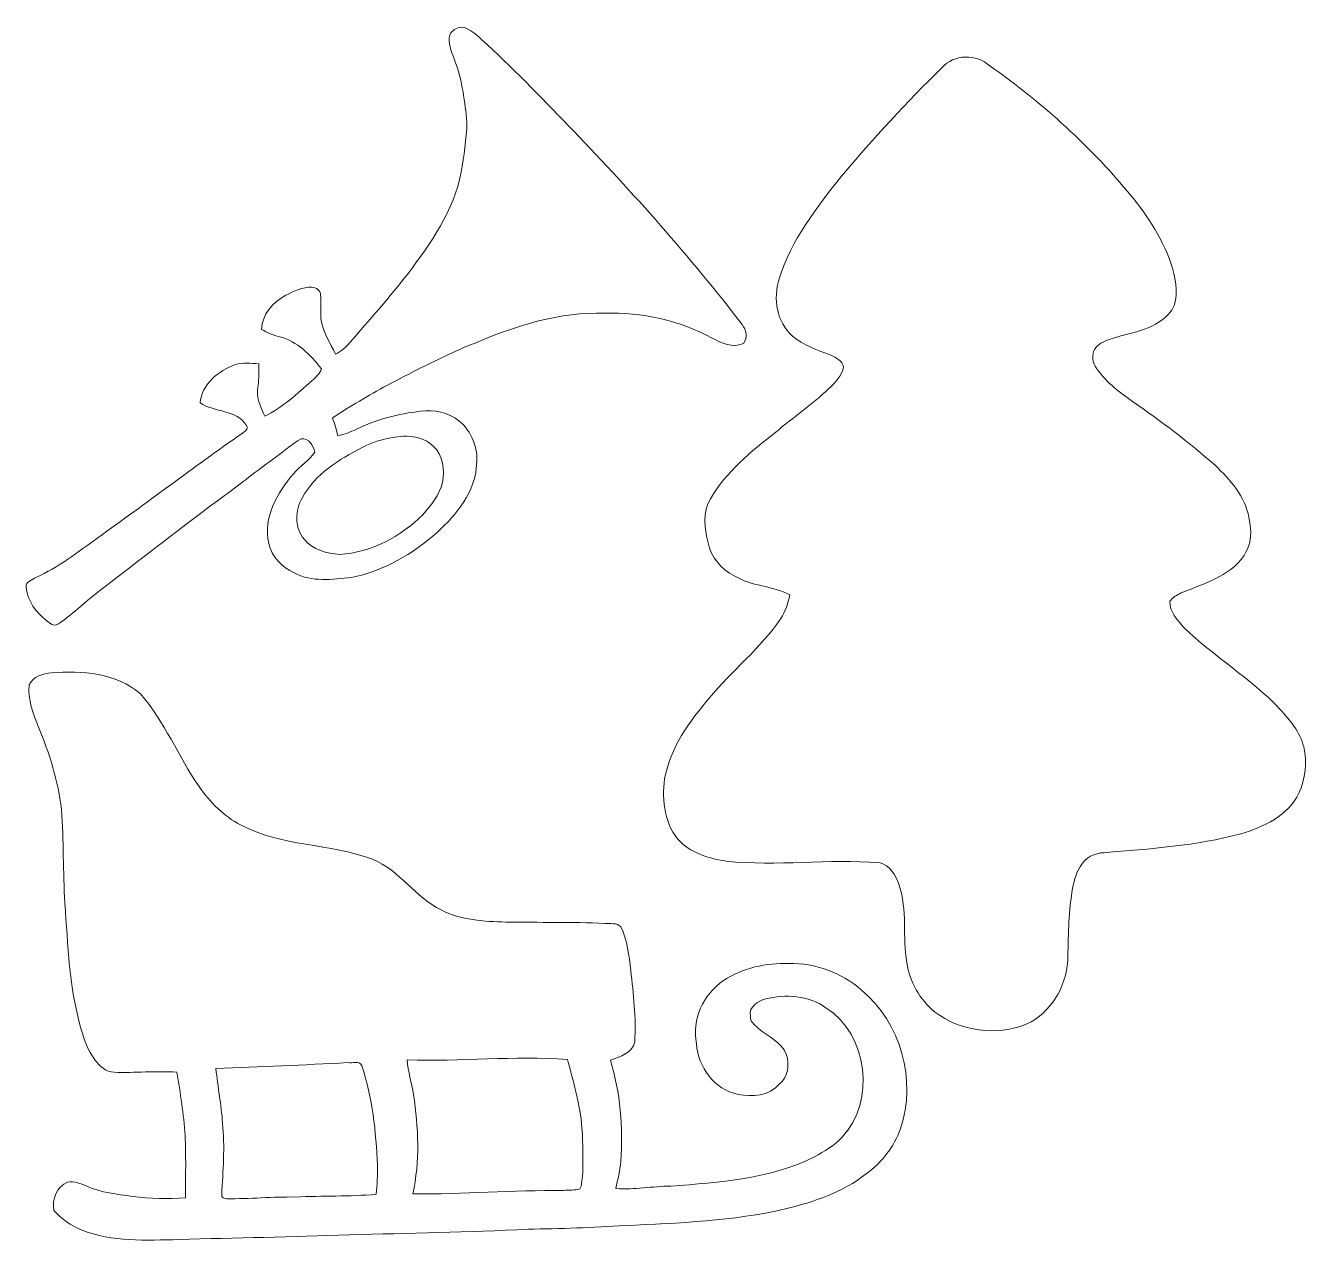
# Model space of a CAD drawing. Header units: centimetres. Extents: x -16.4 to 16.5, y -15.6 to 15.6.
import ezdxf

# ---------------------------------------------------------------- set-up
doc = ezdxf.new("R2010")
doc.units = ezdxf.units.CM
doc.header["$MEASUREMENT"] = 0
doc.layers.add('Layer 1', color=7, linetype='Continuous')

msp = doc.modelspace()

# ---------------------------------------------------------------- linework, layer by layer
at = {"layer": 'Layer 1', "color": 251, "lineweight": 9}
for points, knots in [([(-5.56314, 15.29362), (-5.53315, 15.4693), (-5.35182, 15.60406), (-5.1698, 15.55291), (-5.1698, 15.55291), (-4.93167, 15.47106), (-4.76515, 15.27739), (-4.58206, 15.11582), (-4.58206, 15.11582), (-3.8183, 14.39827), (-3.08099, 13.65249), (-2.35956, 12.89261), (-2.35956, 12.89261), (-0.84297, 11.30899), (0.62423, 9.67351), (1.95844, 7.93185), (1.95844, 7.93185), (2.06321, 7.79603), (2.10943, 7.5893), (1.98984, 7.44749), (1.98984, 7.44749), (1.71079, 7.31943), (1.43104, 7.45595), (1.18691, 7.58683), (1.18691, 7.58683), (0.35013, 8.04544), (-0.61472, 8.24864), (-1.56581, 8.22395), (-1.56581, 8.22395), (-2.71939, 8.25958), (-3.84264, 7.91174), (-4.89039, 7.45807), (-4.89039, 7.45807), (-5.6732, 7.15503), (-6.41227, 6.75463), (-7.15769, 6.37187), (-7.15769, 6.37187), (-7.62971, 6.10411), (-8.10772, 5.84376), (-8.5554, 5.53543), (-8.5554, 5.53543), (-8.4986, 5.3855), (-8.45521, 5.23204), (-8.41534, 5.07682), (-8.41534, 5.07682), (-8.2513, 5.11315), (-8.09255, 5.17101), (-7.94156, 5.24439), (-7.94156, 5.24439), (-7.42651, 5.49945), (-6.86136, 5.64444), (-6.29162, 5.70688), (-6.29162, 5.70688), (-5.95084, 5.74992), (-5.58289, 5.67831), (-5.31019, 5.4617), (-5.31019, 5.4617), (-4.9807, 5.19747), (-4.81348, 4.75861), (-4.85547, 4.34057), (-4.85547, 4.34057), (-4.89005, 3.63784), (-5.36946, 3.05964), (-5.86229, 2.60279), (-5.86229, 2.60279), (-6.49412, 2.05175), (-7.23989, 1.59667), (-8.07386, 1.44074), (-8.07386, 1.44074), (-8.55575, 1.38923), (-9.08775, 1.31868), (-9.53506, 1.5568), (-9.53506, 1.5568), (-9.83916, 1.70709), (-10.12808, 1.96744), (-10.18699, 2.31598), (-10.18699, 2.31598), (-10.34539, 2.97779), (-9.96792, 3.62302), (-9.5527, 4.10527), (-9.5527, 4.10527), (-9.39007, 4.30776), (-9.14524, 4.43794), (-9.01014, 4.66054), (-9.01014, 4.66054), (-9.032, 4.82494), (-9.17347, 5.02143), (-9.35761, 5.00344), (-9.35761, 5.00344), (-9.62256, 4.85351), (-9.84268, 4.63973), (-10.09211, 4.46722), (-10.09211, 4.46722), (-10.50486, 4.17794), (-10.89362, 3.85727), (-11.30002, 3.55987), (-11.30002, 3.55987), (-12.3901, 2.76224), (-13.45161, 1.92616), (-14.52441, 1.10595), (-14.52441, 1.10595), (-14.87119, 0.84207), (-15.18445, 0.53622), (-15.53935, 0.28257), (-15.53935, 0.28257), (-15.60144, 0.24447), (-15.6861, 0.18097), (-15.75631, 0.23671), (-15.75631, 0.23671), (-16.08651, 0.45402), (-16.38531, 0.78845), (-16.41812, 1.19944), (-16.41812, 1.19944), (-16.43011, 1.33949), (-16.26149, 1.38006), (-16.16765, 1.44321), (-16.16765, 1.44321), (-15.58768, 1.69827), (-15.08497, 2.09091), (-14.57662, 2.46238), (-14.57662, 2.46238), (-13.33272, 3.34256), (-12.12375, 4.27143), (-10.87139, 5.13997), (-10.87139, 5.13997), (-10.81283, 5.18759), (-10.69818, 5.25003), (-10.75815, 5.33964), (-10.75815, 5.33964), (-11.02485, 5.76086), (-11.5773, 5.67372), (-11.95336, 5.91961), (-11.95336, 5.91961), (-11.90609, 6.41596), (-11.47888, 6.73734), (-11.05025, 6.90597), (-11.05025, 6.90597), (-10.85446, 6.95889), (-10.64666, 6.9356), (-10.44629, 6.92396), (-10.44629, 6.92396), (-10.44276, 6.73911), (-10.44029, 6.55319), (-10.46604, 6.36904), (-10.46604, 6.36904), (-10.52354, 6.09211), (-10.4096, 5.82294), (-10.29353, 5.57812), (-10.29353, 5.57812), (-9.83386, 5.80248), (-9.46168, 6.15808), (-9.08139, 6.49216), (-9.08139, 6.49216), (-8.98861, 6.58142), (-8.87467, 6.66714), (-8.83974, 6.79696), (-8.83974, 6.79696), (-9.11808, 7.15115), (-9.46204, 7.50181), (-9.91113, 7.62105), (-9.91113, 7.62105), (-10.07447, 7.65704), (-10.22651, 7.72618), (-10.37291, 7.8052), (-10.37291, 7.8052), (-10.36904, 8.19679), (-10.0794, 8.50582), (-9.75414, 8.68327), (-9.75414, 8.68327), (-9.5467, 8.79439), (-9.32269, 8.9034), (-9.08068, 8.89035), (-9.08068, 8.89035), (-8.97873, 8.88153), (-8.86443, 8.81062), (-8.85844, 8.69914), (-8.85844, 8.69914), (-8.83939, 8.49418), (-8.86619, 8.28851), (-8.85138, 8.08354), (-8.85138, 8.08354), (-8.80164, 7.75158), (-8.61713, 7.46548), (-8.47496, 7.16844), (-8.47496, 7.16844), (-8.33421, 7.2404), (-8.21744, 7.34694), (-8.11548, 7.46689), (-8.11548, 7.46689), (-7.60396, 8.05003), (-7.09172, 8.63352), (-6.61406, 9.24524), (-6.61406, 9.24524), (-6.02739, 10.02664), (-5.43578, 10.85849), (-5.25304, 11.83992), (-5.25304, 11.83992), (-5.18355, 12.26255), (-5.11405, 12.6887), (-5.10453, 13.11768), (-5.10453, 13.11768), (-5.15744, 13.64473), (-5.21777, 14.17919), (-5.40615, 14.67802), (-5.40615, 14.67802), (-5.47036, 14.87945), (-5.57831, 15.07525), (-5.56314, 15.29362), (-5.56314, 15.29362), (-5.56314, 15.29362), (-5.56314, 15.29362), (-5.56314, 15.29362)], [0, 0, 0, 0, 0.01851852, 0.01851852, 0.01851852, 0.01851852, 0.03703704, 0.03703704, 0.03703704, 0.03703704, 0.05555556, 0.05555556, 0.05555556, 0.05555556, 0.07407407, 0.07407407, 0.07407407, 0.07407407, 0.09259259, 0.09259259, 0.09259259, 0.09259259, 0.11111111, 0.11111111, 0.11111111, 0.11111111, 0.12962963, 0.12962963, 0.12962963, 0.12962963, 0.14814815, 0.14814815, 0.14814815, 0.14814815, 0.16666667, 0.16666667, 0.16666667, 0.16666667, 0.18518519, 0.18518519, 0.18518519, 0.18518519, 0.2037037, 0.2037037, 0.2037037, 0.2037037, 0.22222222, 0.22222222, 0.22222222, 0.22222222, 0.24074074, 0.24074074, 0.24074074, 0.24074074, 0.25925926, 0.25925926, 0.25925926, 0.25925926, 0.27777778, 0.27777778, 0.27777778, 0.27777778, 0.2962963, 0.2962963, 0.2962963, 0.2962963, 0.31481481, 0.31481481, 0.31481481, 0.31481481, 0.33333333, 0.33333333, 0.33333333, 0.33333333, 0.35185185, 0.35185185, 0.35185185, 0.35185185, 0.37037037, 0.37037037, 0.37037037, 0.37037037, 0.38888889, 0.38888889, 0.38888889, 0.38888889, 0.40740741, 0.40740741, 0.40740741, 0.40740741, 0.42592593, 0.42592593, 0.42592593, 0.42592593, 0.44444444, 0.44444444, 0.44444444, 0.44444444, 0.46296296, 0.46296296, 0.46296296, 0.46296296, 0.48148148, 0.48148148, 0.48148148, 0.48148148, 0.5, 0.5, 0.5, 0.5, 0.51851852, 0.51851852, 0.51851852, 0.51851852, 0.53703704, 0.53703704, 0.53703704, 0.53703704, 0.55555556, 0.55555556, 0.55555556, 0.55555556, 0.57407407, 0.57407407, 0.57407407, 0.57407407, 0.59259259, 0.59259259, 0.59259259, 0.59259259, 0.61111111, 0.61111111, 0.61111111, 0.61111111, 0.62962963, 0.62962963, 0.62962963, 0.62962963, 0.64814815, 0.64814815, 0.64814815, 0.64814815, 0.66666667, 0.66666667, 0.66666667, 0.66666667, 0.68518519, 0.68518519, 0.68518519, 0.68518519, 0.7037037, 0.7037037, 0.7037037, 0.7037037, 0.72222222, 0.72222222, 0.72222222, 0.72222222, 0.74074074, 0.74074074, 0.74074074, 0.74074074, 0.75925926, 0.75925926, 0.75925926, 0.75925926, 0.77777778, 0.77777778, 0.77777778, 0.77777778, 0.7962963, 0.7962963, 0.7962963, 0.7962963, 0.81481481, 0.81481481, 0.81481481, 0.81481481, 0.83333333, 0.83333333, 0.83333333, 0.83333333, 0.85185185, 0.85185185, 0.85185185, 0.85185185, 0.87037037, 0.87037037, 0.87037037, 0.87037037, 0.88888889, 0.88888889, 0.88888889, 0.88888889, 0.90740741, 0.90740741, 0.90740741, 0.90740741, 0.92592593, 0.92592593, 0.92592593, 0.92592593, 0.94444444, 0.94444444, 0.94444444, 0.94444444, 0.96296296, 0.96296296, 0.96296296, 0.96296296, 1, 1, 1, 1]), ([(7.08747, 14.52421), (7.39792, 14.87522), (7.97189, 14.88722), (8.31373, 14.57077), (8.31373, 14.57077), (9.68956, 13.61122), (10.93946, 12.46751), (12.00167, 11.16894), (12.00167, 11.16894), (12.44829, 10.59215), (12.85716, 9.95997), (13.04131, 9.24595), (13.04131, 9.24595), (13.11186, 8.89634), (13.18206, 8.46384), (12.89067, 8.19114), (12.89067, 8.19114), (12.50438, 7.77239), (11.89478, 7.7283), (11.38325, 7.54909), (11.38325, 7.54909), (11.23826, 7.49864), (11.08445, 7.42914), (11.0026, 7.29226), (11.0026, 7.29226), (10.93452, 7.16209), (10.94686, 6.99452), (11.01742, 6.86787), (11.01742, 6.86787), (11.25484, 6.48793), (11.61785, 6.21312), (11.98015, 5.96088), (11.98015, 5.96088), (12.71604, 5.44794), (13.43395, 4.90678), (14.10564, 4.31164), (14.10564, 4.31164), (14.48946, 3.94687), (14.86834, 3.5186), (14.96536, 2.9792), (14.96536, 2.9792), (15.01192, 2.73191), (15.05249, 2.46027), (14.94278, 2.2232), (14.94278, 2.2232), (14.84118, 1.91134), (14.584, 1.67957), (14.30742, 1.51906), (14.30742, 1.51906), (13.97158, 1.31092), (13.58917, 1.19803), (13.22828, 1.04316), (13.22828, 1.04316), (13.12139, 0.99165), (13.00779, 0.93556), (12.93865, 0.83502), (12.93865, 0.83502), (12.91854, 0.55915), (13.13761, 0.34995), (13.29919, 0.15345), (13.29919, 0.15345), (14.07777, -0.59126), (15.01298, -1.15606), (15.76156, -1.93429), (15.76156, -1.93429), (16.00958, -2.22356), (16.28192, -2.52201), (16.37258, -2.90337), (16.37258, -2.90337), (16.46572, -3.29813), (16.41421, -3.72499), (16.25088, -4.09505), (16.25088, -4.09505), (15.97359, -4.67996), (15.34106, -4.96041), (14.75545, -5.13786), (14.75545, -5.13786), (13.61351, -5.44831), (12.4243, -5.52098), (11.25061, -5.62187), (11.25061, -5.62187), (11.00684, -5.62716), (10.76554, -5.74887), (10.64453, -5.96477), (10.64453, -5.96477), (10.51154, -6.16303), (10.4692, -6.40081), (10.42475, -6.63082), (10.42475, -6.63082), (10.33162, -7.21466), (10.33338, -7.80768), (10.3161, -8.39718), (10.3161, -8.39718), (10.26882, -9.06816), (9.88536, -9.73138), (9.26235, -10.01784), (9.26235, -10.01784), (8.49365, -10.33357), (7.55667, -10.2168), (6.90015, -9.70351), (6.90015, -9.70351), (6.51209, -9.39624), (6.26197, -8.92952), (6.18577, -8.44339), (6.18577, -8.44339), (6.07077, -7.78405), (6.20588, -7.09472), (5.98928, -6.45161), (5.98928, -6.45161), (5.90038, -6.20431), (5.75539, -5.93338), (5.47493, -5.87693), (5.47493, -5.87693), (4.16824, -5.77956), (2.85555, -5.97218), (1.55028, -5.83989), (1.55028, -5.83989), (1.13223, -5.77145), (0.70114, -5.64763), (0.38152, -5.35517), (0.38152, -5.35517), (-0.02946, -4.92337), (-0.10813, -4.29155), (-0.03052, -3.72428), (-0.03052, -3.72428), (0.11588, -2.92983), (0.59813, -2.25743), (1.11389, -1.657), (1.11389, -1.657), (1.69809, -0.95039), (2.43539, -0.37677), (2.9508, 0.3884), (2.9508, 0.3884), (3.07639, 0.56691), (3.13354, 0.78246), (3.18328, 0.99201), (3.18328, 0.99201), (2.7342, 1.2386), (2.1888, 1.20896), (1.75348, 1.48695), (1.75348, 1.48695), (1.41481, 1.64641), (1.16681, 1.96673), (1.08567, 2.32974), (1.08567, 2.32974), (0.99359, 2.69733), (0.94314, 3.1189), (1.14282, 3.4618), (1.14282, 3.4618), (1.55909, 4.15607), (2.19233, 4.67924), (2.82098, 5.17313), (2.82098, 5.17313), (3.26936, 5.54884), (3.75372, 5.88186), (4.17953, 6.28402), (4.17953, 6.28402), (4.33969, 6.44101), (4.52278, 6.61281), (4.563, 6.84424), (4.563, 6.84424), (4.53054, 6.99769), (4.36932, 7.08518), (4.23527, 7.1441), (4.23527, 7.1441), (3.89378, 7.27886), (3.53183, 7.3928), (3.24996, 7.63834), (3.24996, 7.63834), (2.84109, 7.99359), (2.7476, 8.60389), (2.91094, 9.10342), (2.91094, 9.10342), (3.2175, 10.09826), (3.87261, 10.93469), (4.50691, 11.7415), (4.50691, 11.7415), (5.32217, 12.70917), (6.1826, 13.63979), (7.08747, 14.52421)], [0, 0, 0, 0, 0.02173913, 0.02173913, 0.02173913, 0.02173913, 0.04347826, 0.04347826, 0.04347826, 0.04347826, 0.06521739, 0.06521739, 0.06521739, 0.06521739, 0.08695652, 0.08695652, 0.08695652, 0.08695652, 0.10869565, 0.10869565, 0.10869565, 0.10869565, 0.13043478, 0.13043478, 0.13043478, 0.13043478, 0.15217391, 0.15217391, 0.15217391, 0.15217391, 0.17391304, 0.17391304, 0.17391304, 0.17391304, 0.19565217, 0.19565217, 0.19565217, 0.19565217, 0.2173913, 0.2173913, 0.2173913, 0.2173913, 0.23913043, 0.23913043, 0.23913043, 0.23913043, 0.26086957, 0.26086957, 0.26086957, 0.26086957, 0.2826087, 0.2826087, 0.2826087, 0.2826087, 0.30434783, 0.30434783, 0.30434783, 0.30434783, 0.32608696, 0.32608696, 0.32608696, 0.32608696, 0.34782609, 0.34782609, 0.34782609, 0.34782609, 0.36956522, 0.36956522, 0.36956522, 0.36956522, 0.39130435, 0.39130435, 0.39130435, 0.39130435, 0.41304348, 0.41304348, 0.41304348, 0.41304348, 0.43478261, 0.43478261, 0.43478261, 0.43478261, 0.45652174, 0.45652174, 0.45652174, 0.45652174, 0.47826087, 0.47826087, 0.47826087, 0.47826087, 0.5, 0.5, 0.5, 0.5, 0.52173913, 0.52173913, 0.52173913, 0.52173913, 0.54347826, 0.54347826, 0.54347826, 0.54347826, 0.56521739, 0.56521739, 0.56521739, 0.56521739, 0.58695652, 0.58695652, 0.58695652, 0.58695652, 0.60869565, 0.60869565, 0.60869565, 0.60869565, 0.63043478, 0.63043478, 0.63043478, 0.63043478, 0.65217391, 0.65217391, 0.65217391, 0.65217391, 0.67391304, 0.67391304, 0.67391304, 0.67391304, 0.69565217, 0.69565217, 0.69565217, 0.69565217, 0.7173913, 0.7173913, 0.7173913, 0.7173913, 0.73913043, 0.73913043, 0.73913043, 0.73913043, 0.76086957, 0.76086957, 0.76086957, 0.76086957, 0.7826087, 0.7826087, 0.7826087, 0.7826087, 0.80434783, 0.80434783, 0.80434783, 0.80434783, 0.82608696, 0.82608696, 0.82608696, 0.82608696, 0.84782609, 0.84782609, 0.84782609, 0.84782609, 0.86956522, 0.86956522, 0.86956522, 0.86956522, 0.89130435, 0.89130435, 0.89130435, 0.89130435, 0.91304348, 0.91304348, 0.91304348, 0.91304348, 0.93478261, 0.93478261, 0.93478261, 0.93478261, 0.95652174, 0.95652174, 0.95652174, 0.95652174, 1, 1, 1, 1]), ([(-6.73859, 5.06482), (-7.10442, 5.03378), (-7.46814, 4.95088), (-7.79375, 4.77766), (-7.79375, 4.77766), (-8.38853, 4.4711), (-8.99637, 4.0968), (-9.32799, 3.49285), (-9.32799, 3.49285), (-9.51284, 3.17041), (-9.53895, 2.70262), (-9.27471, 2.41617), (-9.27471, 2.41617), (-9.05565, 2.14912), (-8.69863, 2.05669), (-8.36737, 2.03482), (-8.36737, 2.03482), (-7.55915, 2.08315), (-6.80633, 2.48637), (-6.23835, 3.04941), (-6.23835, 3.04941), (-6.02316, 3.29353), (-5.81008, 3.55811), (-5.73318, 3.88196), (-5.73318, 3.88196), (-5.67744, 4.19946), (-5.70707, 4.58081), (-5.96601, 4.80694), (-5.96601, 4.80694), (-6.16498, 5.01438), (-6.46096, 5.08105), (-6.73859, 5.06482)], [0, 0, 0, 0, 0.11111111, 0.11111111, 0.11111111, 0.11111111, 0.22222222, 0.22222222, 0.22222222, 0.22222222, 0.33333333, 0.33333333, 0.33333333, 0.33333333, 0.44444444, 0.44444444, 0.44444444, 0.44444444, 0.55555556, 0.55555556, 0.55555556, 0.55555556, 0.66666667, 0.66666667, 0.66666667, 0.66666667, 0.77777778, 0.77777778, 0.77777778, 0.77777778, 1, 1, 1, 1]), ([(-15.76795, -1.00401), (-14.98831, -0.94686), (-14.0986, -1.00507), (-13.48301, -1.54553), (-13.48301, -1.54553), (-12.86318, -2.25814), (-12.51252, -3.15102), (-11.98053, -3.92395), (-11.98053, -3.92395), (-11.6976, -4.31765), (-11.35505, -4.6856), (-10.91479, -4.90397), (-10.91479, -4.90397), (-9.87162, -5.47653), (-8.62313, -5.37034), (-7.52987, -5.79191), (-7.52987, -5.79191), (-6.8289, -6.0632), (-6.43626, -6.77369), (-5.76351, -7.09013), (-5.76351, -7.09013), (-5.25658, -7.35578), (-4.66708, -7.38364), (-4.10652, -7.40446), (-4.10652, -7.40446), (-3.2595, -7.41504), (-2.41213, -7.39917), (-1.56546, -7.43586), (-1.56546, -7.43586), (-1.43493, -7.45491), (-1.25466, -7.41187), (-1.15165, -7.5237), (-1.15165, -7.5237), (-0.98373, -7.87189), (-0.94386, -8.26418), (-0.89659, -8.64341), (-0.89659, -8.64341), (-0.8345, -9.25055), (-0.75583, -9.86191), (-0.79817, -10.47327), (-0.79817, -10.47327), (-0.85532, -10.77631), (-1.1774, -10.85075), (-1.41835, -10.94741), (-1.41835, -10.94741), (-1.16753, -11.78737), (-1.09909, -12.67319), (-1.15024, -13.54561), (-1.15024, -13.54561), (-1.17987, -13.77986), (-1.2342, -14.01022), (-1.279, -14.242), (-1.279, -14.242), (-0.80804, -14.27093), (-0.34203, -14.18802), (0.12787, -14.17744), (0.12787, -14.17744), (1.37741, -14.08642), (2.67352, -13.99611), (3.81476, -13.4292), (3.81476, -13.4292), (4.06417, -13.28668), (4.31993, -13.13886), (4.51996, -12.93002), (4.51996, -12.93002), (5.39732, -11.99551), (5.18953, -10.29371), (4.11074, -9.60085), (4.11074, -9.60085), (3.66553, -9.28653), (3.07145, -9.24419), (2.55534, -9.37613), (2.55534, -9.37613), (2.3659, -9.43716), (2.12918, -9.56875), (2.17011, -9.8097), (2.17011, -9.8097), (2.15, -9.95222), (2.28864, -10.0443), (2.37824, -10.13143), (2.37824, -10.13143), (2.6206, -10.34627), (2.9635, -10.47433), (3.09333, -10.79395), (3.09333, -10.79395), (3.17905, -11.06029), (3.14024, -11.38344), (2.90882, -11.56547), (2.90882, -11.56547), (2.65412, -11.87027), (2.21314, -11.88826), (1.85296, -11.82441), (1.85296, -11.82441), (1.24936, -11.70694), (0.82884, -11.12097), (0.78369, -10.52725), (0.78369, -10.52725), (0.66974, -9.90918), (0.95972, -9.24984), (1.48148, -8.90482), (1.48148, -8.90482), (1.97149, -8.57392), (2.57721, -8.45115), (3.16176, -8.46314), (3.16176, -8.46314), (3.83804, -8.45115), (4.51184, -8.70409), (5.02231, -9.14612), (5.02231, -9.14612), (6.03549, -9.98326), (6.44401, -11.4674), (6.0235, -12.70883), (6.0235, -12.70883), (5.85452, -13.17096), (5.53913, -13.5816), (5.13873, -13.8677), (5.13873, -13.8677), (4.54042, -14.34078), (3.79959, -14.58243), (3.06898, -14.76481), (3.06898, -14.76481), (1.72419, -15.07949), (0.33566, -15.12253), (-1.03806, -15.19309), (-1.03806, -15.19309), (-1.87132, -15.24459), (-2.70564, -15.27176), (-3.54031, -15.2841), (-3.54031, -15.2841), (-5.06678, -15.36912), (-6.59501, -15.38747), (-8.12289, -15.42663), (-8.12289, -15.42663), (-9.58198, -15.48871), (-11.04249, -15.50212), (-12.50229, -15.55045), (-12.50229, -15.55045), (-13.33449, -15.56491), (-14.20726, -15.62277), (-14.99642, -15.30315), (-14.99642, -15.30315), (-15.2596, -15.18286), (-15.52065, -15.03116), (-15.7041, -14.80362), (-15.7041, -14.80362), (-15.76125, -14.51716), (-15.63848, -14.18873), (-15.35379, -14.07654), (-15.35379, -14.07654), (-15.18093, -14.0515), (-15.01547, -14.10724), (-14.86202, -14.1785), (-14.86202, -14.1785), (-14.49336, -14.34995), (-14.08308, -14.38664), (-13.6855, -14.44238), (-13.6855, -14.44238), (-13.23536, -14.50658), (-12.77886, -14.50623), (-12.3259, -14.47695), (-12.3259, -14.47695), (-12.32554, -13.9439), (-12.31461, -13.4105), (-12.33577, -12.87781), (-12.33577, -12.87781), (-12.37564, -12.33312), (-12.45642, -11.79266), (-12.55273, -11.25538), (-12.55273, -11.25538), (-13.08825, -11.22046), (-13.62588, -11.27584), (-14.16175, -11.25679), (-14.16175, -11.25679), (-14.36883, -11.25573), (-14.53675, -11.0924), (-14.65176, -10.93506), (-14.65176, -10.93506), (-14.84155, -10.7054), (-14.92199, -10.41259), (-15.013, -10.13425), (-15.013, -10.13425), (-15.30616, -9.08686), (-15.3492, -7.99254), (-15.42117, -6.91339), (-15.42117, -6.91339), (-15.4755, -6.11541), (-15.4501, -5.3146), (-15.51113, -4.51733), (-15.51113, -4.51733), (-15.59685, -3.78531), (-15.81452, -3.07482), (-16.09921, -2.39713), (-16.09921, -2.39713), (-16.23044, -2.05141), (-16.38565, -1.69546), (-16.33591, -1.31657), (-16.33591, -1.31657), (-16.25055, -1.09785), (-15.97785, -1.028), (-15.76795, -1.00401), (-15.76795, -1.00401), (-15.76795, -1.00401), (-15.76795, -1.00401), (-15.76795, -1.00401)], [0, 0, 0, 0, 0.01923077, 0.01923077, 0.01923077, 0.01923077, 0.03846154, 0.03846154, 0.03846154, 0.03846154, 0.05769231, 0.05769231, 0.05769231, 0.05769231, 0.07692308, 0.07692308, 0.07692308, 0.07692308, 0.09615385, 0.09615385, 0.09615385, 0.09615385, 0.11538462, 0.11538462, 0.11538462, 0.11538462, 0.13461538, 0.13461538, 0.13461538, 0.13461538, 0.15384615, 0.15384615, 0.15384615, 0.15384615, 0.17307692, 0.17307692, 0.17307692, 0.17307692, 0.19230769, 0.19230769, 0.19230769, 0.19230769, 0.21153846, 0.21153846, 0.21153846, 0.21153846, 0.23076923, 0.23076923, 0.23076923, 0.23076923, 0.25, 0.25, 0.25, 0.25, 0.26923077, 0.26923077, 0.26923077, 0.26923077, 0.28846154, 0.28846154, 0.28846154, 0.28846154, 0.30769231, 0.30769231, 0.30769231, 0.30769231, 0.32692308, 0.32692308, 0.32692308, 0.32692308, 0.34615385, 0.34615385, 0.34615385, 0.34615385, 0.36538462, 0.36538462, 0.36538462, 0.36538462, 0.38461538, 0.38461538, 0.38461538, 0.38461538, 0.40384615, 0.40384615, 0.40384615, 0.40384615, 0.42307692, 0.42307692, 0.42307692, 0.42307692, 0.44230769, 0.44230769, 0.44230769, 0.44230769, 0.46153846, 0.46153846, 0.46153846, 0.46153846, 0.48076923, 0.48076923, 0.48076923, 0.48076923, 0.5, 0.5, 0.5, 0.5, 0.51923077, 0.51923077, 0.51923077, 0.51923077, 0.53846154, 0.53846154, 0.53846154, 0.53846154, 0.55769231, 0.55769231, 0.55769231, 0.55769231, 0.57692308, 0.57692308, 0.57692308, 0.57692308, 0.59615385, 0.59615385, 0.59615385, 0.59615385, 0.61538462, 0.61538462, 0.61538462, 0.61538462, 0.63461538, 0.63461538, 0.63461538, 0.63461538, 0.65384615, 0.65384615, 0.65384615, 0.65384615, 0.67307692, 0.67307692, 0.67307692, 0.67307692, 0.69230769, 0.69230769, 0.69230769, 0.69230769, 0.71153846, 0.71153846, 0.71153846, 0.71153846, 0.73076923, 0.73076923, 0.73076923, 0.73076923, 0.75, 0.75, 0.75, 0.75, 0.76923077, 0.76923077, 0.76923077, 0.76923077, 0.78846154, 0.78846154, 0.78846154, 0.78846154, 0.80769231, 0.80769231, 0.80769231, 0.80769231, 0.82692308, 0.82692308, 0.82692308, 0.82692308, 0.84615385, 0.84615385, 0.84615385, 0.84615385, 0.86538462, 0.86538462, 0.86538462, 0.86538462, 0.88461538, 0.88461538, 0.88461538, 0.88461538, 0.90384615, 0.90384615, 0.90384615, 0.90384615, 0.92307692, 0.92307692, 0.92307692, 0.92307692, 0.94230769, 0.94230769, 0.94230769, 0.94230769, 0.96153846, 0.96153846, 0.96153846, 0.96153846, 1, 1, 1, 1]), ([(-6.63558, -10.93859), (-6.62006, -11.24127), (-6.51705, -11.52984), (-6.47577, -11.829), (-6.47577, -11.829), (-6.34948, -12.67284), (-6.30397, -13.5435), (-6.49518, -14.38134), (-6.49518, -14.38134), (-5.20366, -14.3884), (-3.91461, -14.28856), (-2.62309, -14.28786), (-2.62309, -14.28786), (-2.48656, -14.27198), (-2.33945, -14.29527), (-2.20681, -14.24799), (-2.20681, -14.24799), (-2.14578, -14.16474), (-2.16377, -14.04409), (-2.14119, -13.95237), (-2.14119, -13.95237), (-2.11579, -13.52868), (-2.12214, -13.10358), (-2.15142, -12.6806), (-2.15142, -12.6806), (-2.19869, -12.08194), (-2.3712, -11.50479), (-2.52396, -10.9273), (-2.52396, -10.9273), (-3.89379, -10.8324), (-5.26539, -10.98409), (-6.63558, -10.93859), (-6.63558, -10.93859), (-6.63558, -10.93859), (-6.63558, -10.93859), (-6.63558, -10.93859)], [0, 0, 0, 0, 0.1, 0.1, 0.1, 0.1, 0.2, 0.2, 0.2, 0.2, 0.3, 0.3, 0.3, 0.3, 0.4, 0.4, 0.4, 0.4, 0.5, 0.5, 0.5, 0.5, 0.6, 0.6, 0.6, 0.6, 0.7, 0.7, 0.7, 0.7, 0.8, 0.8, 0.8, 0.8, 1, 1, 1, 1]), ([(-11.54485, -11.16436), (-11.50004, -11.63038), (-11.40867, -12.09146), (-11.37481, -12.55889), (-11.37481, -12.55889), (-11.31413, -13.17202), (-11.36528, -13.78656), (-11.3988, -14.39969), (-11.3988, -14.39969), (-11.41679, -14.47765), (-11.33106, -14.50517), (-11.26933, -14.50235), (-11.26933, -14.50235), (-10.68019, -14.51117), (-10.09245, -14.44908), (-9.50296, -14.45966), (-9.50296, -14.45966), (-8.81328, -14.42297), (-8.12113, -14.45119), (-7.43251, -14.38805), (-7.43251, -14.38805), (-7.41628, -14.13899), (-7.38664, -13.89098), (-7.40358, -13.64192), (-7.40358, -13.64192), (-7.43462, -12.78326), (-7.53058, -11.91437), (-7.80151, -11.09522), (-7.80151, -11.09522), (-7.84279, -10.93894), (-8.06363, -11.03631), (-8.16276, -11.00808), (-8.16276, -11.00808), (-9.28953, -11.07899), (-10.41806, -11.10157), (-11.54485, -11.16436)], [0, 0, 0, 0, 0.1, 0.1, 0.1, 0.1, 0.2, 0.2, 0.2, 0.2, 0.3, 0.3, 0.3, 0.3, 0.4, 0.4, 0.4, 0.4, 0.5, 0.5, 0.5, 0.5, 0.6, 0.6, 0.6, 0.6, 0.7, 0.7, 0.7, 0.7, 0.8, 0.8, 0.8, 0.8, 1, 1, 1, 1])]:
    msp.add_open_spline(points, degree=3, knots=knots, dxfattribs=at)

doc.saveas('drawing.dxf')
